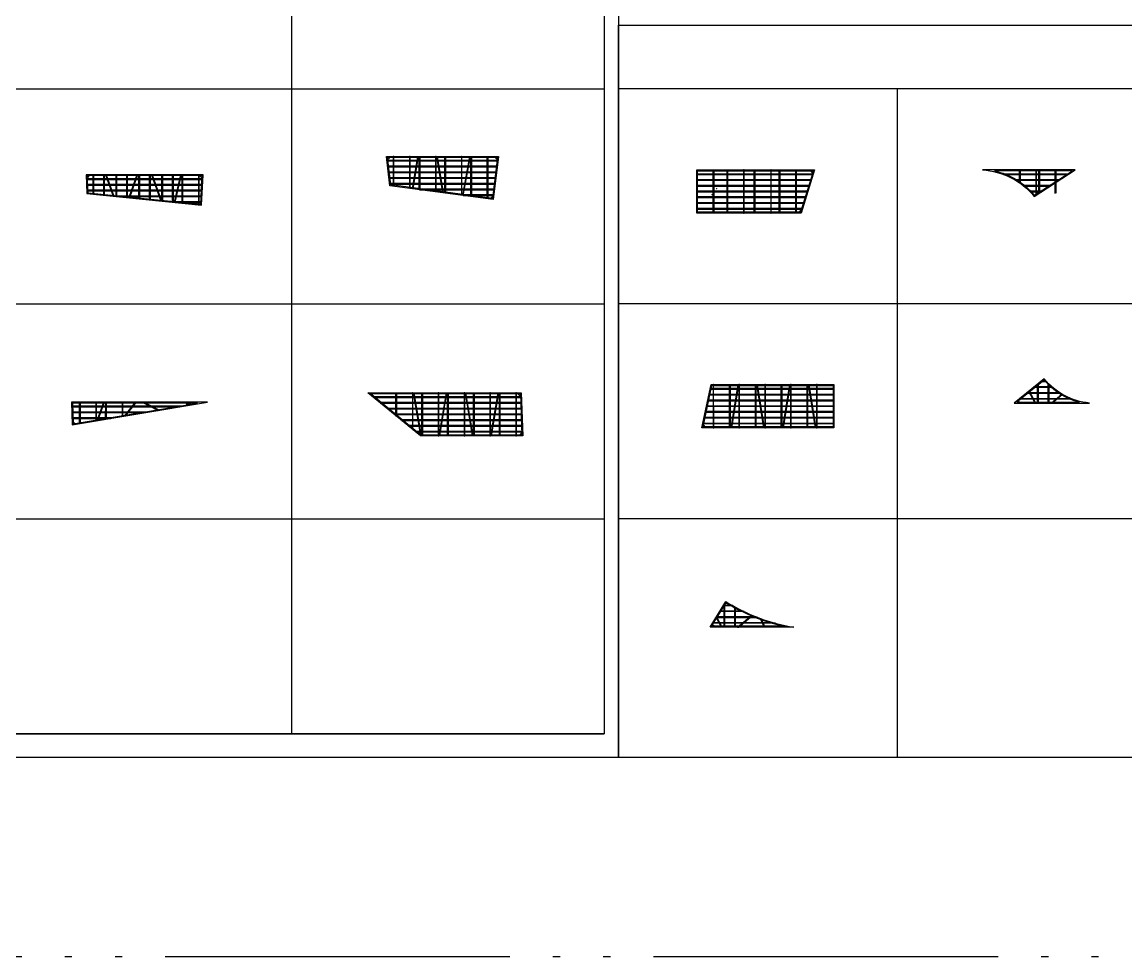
# Model space of a CAD drawing. Extents: x 1254079 to 1500931, y -102737 to 142253.
# Drawn here: x 1330956 to 1407834, y -102737 to -37649 of the extents above; entities that cross this region are included whole.
import ezdxf

# ---------------------------------------------------------------- set-up
doc = ezdxf.new("R2010")
doc.units = 0
doc.header["$LTSCALE"] = 1000
doc.header["$MEASUREMENT"] = 0
doc.linetypes.add('ACAD_ISO05W100', pattern=[34, 24, -3, 0.5, -3, 0.5, -3])
for name, color, linetype in [('14#槽钢', 3, 'Continuous'), ('DIM_MODI', 6, 'Continuous'), ('DOTE', 1, 'Continuous'), ('PUB_DIM', 3, 'Continuous'), ('W-STEEL_FRAME钢架', 3, 'Continuous'), ('W-STEEL_KEEL钢龙骨', 5, 'Continuous'), ('特殊段命名', 221, 'Continuous'), ('钢架', 90, 'Continuous')]:
    doc.layers.add(name, color=color, linetype=linetype)

msp = doc.modelspace()

# ---------------------------------------------------------------- linework, layer by layer
at = {"layer": '14#槽钢', "linetype": 'ACAD_ISO05W100'}
msp.add_lwpolyline([(1254079.4, 142253), (1500930.8, 142253), (1500930.8, -102736.6), (1254079.4, -102736.6)], close=True, dxfattribs=at)
at = {"layer": 'DIM_MODI'}
for points in [[(1284443.8, -42297.8), (1371490.4, -42297.8)], [(1284443.8, -57270.5), (1371490.4, -57270.5)], [(1284443.8, -72243.3), (1371490.4, -72243.3)], [(1284443.8, -87216.1), (1371490.4, -87216.1)]]:
    msp.add_lwpolyline(points, dxfattribs=at)
at = {"layer": 'DOTE'}
for points in [[(1356398.6, -47064), (1356556.1, -47064), (1356556.1, -47089.2), (1356443.3, -47187.6), (1356414, -47191.1)], [(1364063.5, -47064), (1363919.6, -47064), (1363919.6, -47092.2), (1364015.5, -47191.7), (1364047.5, -47195.6)], [(1335473.8, -48340.2), (1335616.3, -48340.2), (1335616.3, -48362.4), (1335503.2, -48462.9), (1335480, -48464.1)], [(1343505, -48340.7), (1343368.1, -48340.7), (1343368.1, -48374.2), (1343466.2, -48484), (1343497.7, -48485.6)], [(1386067, -48003.1), (1385899.8, -48003.1), (1385899.8, -48030.4), (1386012.7, -48177.6)], [(1363714.2, -49940.8), (1363729.4, -49814.9), (1363695.2, -49814.9), (1363592.8, -49899.5), (1363589.5, -49924.1)], [(1385169.2, -50887.1), (1385205.2, -50771.3), (1385172.5, -50771.3), (1385051.9, -50887.1)], [(1355200.7, -63520.6), (1355357.2, -63520.6), (1355343.8, -63614.8), (1355314.2, -63613.5)], [(1365668.4, -63519.5), (1365504.6, -63519.5), (1365504.6, -63546.1), (1365631, -63672.5), (1365673.7, -63670.9)], [(1334467.7, -64232.1), (1334476.1, -64232.1), (1334508.1, -64186), (1334508.1, -64177.9), (1334466, -64177.9)], [(1342657.1, -64177.9), (1342654.4, -64263.1), (1342429.7, -64300.5), (1342432.4, -64177.9)], [(1400225.5, -64113.9), (1400400.9, -64113.9), (1400400.9, -64098), (1400344.8, -64017.7)], [(1334510.3, -65617.2), (1334629.5, -65597.4), (1334629.5, -65578.7), (1334507.6, -65528.4)], [(1378380, -65831.3), (1378407.5, -65703.9), (1378421.5, -65703.9), (1378500.1, -65822.3), (1378500.1, -65831.3)], [(1365770.2, -66403.7), (1365764.8, -66250.2), (1365730.5, -66250.2), (1365626, -66383.5), (1365626, -66403.7)], [(1378973.7, -79719), (1379134.1, -79719), (1379134.1, -79694), (1379034.3, -79622)]]:
    msp.add_lwpolyline(points, close=True, dxfattribs=at)
at = {"layer": 'PUB_DIM'}
for p, q in [((1378996.4, -49645.1), (1379010.4, -49645.1)), ((1379003.4, -49638.1), (1379003.4, -49652.1)), ((1379307.2, -49245.1), (1379321.2, -49245.1)), ((1379314.2, -49238.1), (1379314.2, -49252.1))]:
    msp.add_line(p, q, dxfattribs=at)
at = {"layer": 'W-STEEL_FRAME钢架'}
for p, q in [((1335898.7, -49621.7), (1335898.7, -48282.5)), ((1335941.7, -48282.5), (1335941.7, -49626)), ((1336641.7, -49696.9), (1336641.7, -48282.5)), ((1336684.7, -48282.5), (1336684.7, -49701.3)), ((1337498.7, -49783.7), (1337498.7, -48282.5)), ((1337541.7, -48282.5), (1337541.7, -49788.1)), ((1338241.7, -49858.9), (1338241.7, -48282.5)), ((1338284.7, -48282.5), (1338284.7, -49863.3)), ((1339098.7, -49945.7), (1339098.7, -48282.5)), ((1339141.7, -48282.5), (1339141.7, -49950.1)), ((1339841.7, -50021), (1339841.7, -48282.5)), ((1339884.7, -48282.5), (1339884.7, -50025.3)), ((1340698.7, -50107.7), (1340698.7, -48282.5)), ((1340741.7, -48282.5), (1340741.7, -50112.1)), ((1341441.7, -50183), (1341441.7, -48282.5)), ((1341484.7, -48282.5), (1341484.7, -50187.3)), ((1401671.2, -64171.9), (1401671.2, -62872.5)), ((1401714.2, -62837.8), (1401714.2, -64171.9)), ((1402414.2, -64171.9), (1402414.2, -62795)), ((1402457.2, -62838.9), (1402457.2, -64171.9)), ((1379843.8, -79776.8), (1379844.5, -78216.2)), ((1379887.5, -78147.4), (1379886.8, -79776.9)), ((1380586.8, -79777.2), (1380587.4, -78356.5)), ((1380630.4, -78380.1), (1380629.8, -79777.2))]:
    msp.add_line(p, q, dxfattribs=at)
for points in [[(1356849.2, -49079.8), (1356849.2, -47006), (1356806.2, -47006), (1356806.2, -49074.1)], [(1357992.2, -49232.9), (1357992.2, -47006), (1357949.2, -47006), (1357949.2, -49227.1)], [(1358606.2, -49315.1), (1358606.2, -47006), (1358649.2, -47006), (1358649.2, -49320.9)], [(1359792.2, -49474), (1359792.2, -47006), (1359749.2, -47006), (1359749.2, -49468.2)], [(1360406.2, -49556.2), (1360406.2, -47006), (1360449.2, -47006), (1360449.2, -49562)], [(1361592.2, -49715.1), (1361592.2, -47006), (1361549.2, -47006), (1361549.2, -49709.3)], [(1362206.2, -49797.3), (1362206.2, -47006), (1362249.2, -47006), (1362249.2, -49803.1)], [(1363349.2, -49950.4), (1363349.2, -47006), (1363392.2, -47006), (1363392.2, -49956.1)], [(1342096.4, -50249.3), (1342096.4, -48283.1), (1342139.4, -48283.1), (1342139.4, -50253.6)], [(1343282.4, -50369.4), (1343282.4, -48283.1), (1343239.4, -48283.1), (1343239.4, -50365)], [(1400416.1, -48829), (1400416.1, -47945.1), (1400459.1, -47945.1), (1400459.1, -48859)], [(1401602.1, -49689), (1401602.1, -47945.1), (1401559.1, -47945.1), (1401559.1, -49716.7)], [(1401764, -49584.5), (1401764, -47945.1), (1401807, -47945.1), (1401807, -49556.7)], [(1402907, -49584.5), (1402907, -47945.1), (1402950, -47945.1), (1402950, -49556.7)], [(1334955.1, -65602.1), (1334956.4, -64119.9), (1334999.4, -64119.9), (1334998.1, -65594.9)], [(1336142.4, -65404.6), (1336142.4, -64119.9), (1336099.4, -64119.9), (1336099.4, -65411.8)], [(1336777.7, -65299), (1336778.7, -64119.9), (1336821.7, -64119.9), (1336820.7, -65291.9)], [(1337964.7, -65101.7), (1337964.7, -64119.9), (1337921.7, -64119.9), (1337921.7, -65108.8)]]:
    msp.add_lwpolyline(points, dxfattribs=at)
for points in [[(1379098.5, -47945.1), (1379141.5, -47945.1), (1379141.5, -50945.1), (1379098.5, -50945.1)], [(1380051.2, -47945.1), (1380094.2, -47945.1), (1380094.2, -50945.1), (1380051.2, -50945.1)], [(1381237.2, -47945.1), (1381194.2, -47945.1), (1381194.2, -50945.1), (1381237.2, -50945.1)], [(1381951.2, -47945.1), (1381994.2, -47945.1), (1381994.2, -50945.1), (1381951.2, -50945.1)], [(1383137.2, -47945.1), (1383094.2, -47945.1), (1383094.2, -50945.1), (1383137.2, -50945.1)], [(1383693.2, -47945.1), (1383736.2, -47945.1), (1383736.2, -50945.1), (1383693.2, -50945.1)], [(1384836.2, -47945.1), (1384879.2, -47945.1), (1384879.2, -50945.1), (1384836.2, -50945.1)], [(1379082.6, -65889.2), (1379125.6, -65889.2), (1379119.9, -62889.7), (1379076.9, -62889.7)], [(1380268.6, -65889.2), (1380225.6, -65889.2), (1380224.8, -62889.3), (1380267.8, -62889.3)], [(1380882.6, -65889.2), (1380925.6, -65889.2), (1380925.6, -62889.2), (1380882.6, -62889.2)], [(1382068.6, -65889.2), (1382025.6, -65889.2), (1382025.6, -62889.2), (1382068.6, -62889.2)], [(1382682.6, -65889.2), (1382725.6, -65889.2), (1382725.6, -62889.2), (1382682.6, -62889.2)], [(1383868.6, -65889.2), (1383825.6, -65889.2), (1383825.6, -62889.2), (1383868.6, -62889.2)], [(1384482.6, -65889.2), (1384525.6, -65889.2), (1384525.6, -62889.2), (1384482.6, -62889.2)], [(1385668.6, -65889.2), (1385625.6, -65889.2), (1385625.6, -62889.2), (1385668.6, -62889.2)], [(1386282.6, -65889.2), (1386325.6, -65889.2), (1386325.6, -62889.2), (1386282.6, -62889.2)], [(1356995.4, -63462), (1357038.4, -63462), (1357032.8, -65075.7), (1356989.8, -65075.7)], [(1358181.4, -63462), (1358138.4, -63462), (1358137.7, -66014), (1358180.7, -66014)], [(1358795.4, -63462), (1358838.4, -63462), (1358838.4, -66462), (1358795.4, -66462)], [(1359981.4, -63462), (1359938.4, -63462), (1359938.4, -66462), (1359981.4, -66462)], [(1360595.4, -63462), (1360638.4, -63462), (1360638.4, -66462), (1360595.4, -66462)], [(1361781.4, -63462), (1361738.4, -63462), (1361738.4, -66462), (1361781.4, -66462)], [(1362395.4, -63462), (1362438.4, -63462), (1362438.4, -66462), (1362395.4, -66462)], [(1363581.4, -63462), (1363538.4, -63462), (1363538.4, -66462), (1363581.4, -66462)], [(1364195.4, -63462), (1364238.4, -63462), (1364238.4, -66462), (1364195.4, -66462)], [(1365381.4, -63462), (1365338.4, -63462), (1365338.4, -66462), (1365381.4, -66462)]]:
    msp.add_lwpolyline(points, close=True, dxfattribs=at)
at = {"layer": 'W-STEEL_KEEL钢龙骨'}
for p, q in [((1364095.4, -47282.5), (1356366, -47277.5)), ((1356370.8, -47317.5), (1364090.5, -47322.5)), ((1364046.8, -47682.5), (1356414.3, -47677.5)), ((1356419.1, -47717.5), (1364041.9, -47722.5)), ((1363997.7, -48087), (1356463.9, -48087.6)), ((1356468.7, -48127.6), (1363992.8, -48127)), ((1386058.4, -48225.9), (1377942.6, -48226.8)), ((1377942.6, -48265.4), (1386046.1, -48265.4)), ((1377942.6, -48266.8), (1386045.9, -48265.9)), ((1403869.6, -48226.1), (1399237.4, -48226.6)), ((1399343.1, -48265.4), (1403808.7, -48265.4)), ((1399346.2, -48266.6), (1403807.6, -48266.2)), ((1343552, -48562.8), (1335427.3, -48562.8)), ((1335429.3, -48602.8), (1343550, -48602.8)), ((1343532.4, -48963.3), (1335447.5, -48964.1)), ((1335449.5, -49004.1), (1343530.4, -49003.3)), ((1363949.7, -48482.4), (1356511, -48477.5)), ((1356515.8, -48517.6), (1363944.8, -48522.4)), ((1363900.5, -48887), (1356560.5, -48887.6)), ((1356565.3, -48927.6), (1363895.7, -48927)), ((1385933.8, -48626), (1377942.6, -48626.8)), ((1377942.6, -48666.8), (1385921.4, -48666)), ((1385809.6, -49025), (1377942.6, -49025.2)), ((1377942.6, -49065.2), (1385797.2, -49065)), ((1403249.4, -48626.2), (1400098, -48626.5)), ((1400165.1, -48666.5), (1403187.4, -48666.2)), ((1402629.3, -49026.3), (1400683, -49026.5)), ((1400732.8, -49066.5), (1402567.3, -49066.3)), ((1343512.9, -49362.3), (1335467.5, -49362.6)), ((1335469.5, -49402.6), (1343510.9, -49402.3)), ((1343491.8, -49762.3), (1337289.3, -49762.5)), ((1337684.2, -49802.5), (1343489.8, -49802.3)), ((1363852.5, -49282.4), (1358334.4, -49278.7)), ((1358634.5, -49318.9), (1363847.7, -49322.3)), ((1363803.4, -49687), (1361383.9, -49687.2)), ((1361682.4, -49727.1), (1363798.5, -49727)), ((1385685, -49425.2), (1377942.6, -49425.2)), ((1377942.6, -49465.2), (1385672.6, -49465.2)), ((1385560.6, -49825), (1377942.6, -49825.3)), ((1377942.6, -49865.3), (1385548.1, -49865)), ((1402009.2, -49426.3), (1401130.3, -49426.4)), ((1401169.6, -49466.4), (1401947.1, -49466.4)), ((1343471.7, -50162.3), (1341238.4, -50162.4)), ((1341633.3, -50202.4), (1343469.7, -50202.3)), ((1385435.9, -50225.3), (1377942.6, -50225.5)), ((1377942.6, -50265.5), (1385423.5, -50265.3)), ((1385311.5, -50625.1), (1377942.6, -50625.3)), ((1377942.6, -50665.3), (1385299, -50665.1)), ((1402317.7, -62691.9), (1401894.9, -62691.9)), ((1401944.5, -62651.9), (1402281.8, -62651.9)), ((1365734.3, -63743.7), (1355382.6, -63744.2)), ((1355431.5, -63784.2), (1365735.7, -63783.6)), ((1378802.3, -63599.9), (1387495.5, -63608.7)), ((1387495.5, -63568.7), (1378811, -63559.9)), ((1378886.2, -63211.6), (1387495.5, -63211.1)), ((1387495.5, -63171.1), (1378894.8, -63171.6)), ((1387495.5, -63608.9), (1379919.9, -63608.4)), ((1379963.5, -63568.4), (1387495.5, -63568.9)), ((1387495.5, -63208), (1380401.1, -63210.7)), ((1380450.1, -63170.6), (1387495.5, -63168)), ((1400900.7, -63494.5), (1403277, -63494.2)), ((1403276.3, -63493.7), (1400900.9, -63494.3)), ((1403214.3, -63454.2), (1400950.2, -63454.5)), ((1400950.5, -63454.3), (1403213.6, -63453.8)), ((1402730.5, -63092.8), (1401398.4, -63092.7)), ((1402682.3, -63051), (1401451.7, -63049.7)), ((1342173.7, -64401.9), (1334414.9, -64401.9)), ((1334416.1, -64441.9), (1341933.1, -64441.9)), ((1365748.4, -64141.6), (1355856.5, -64131.7)), ((1355905.5, -64171.7), (1365749.8, -64181.6)), ((1365762.5, -64542.6), (1356360.7, -64543.8)), ((1387495.5, -64409.2), (1378627.6, -64409.2)), ((1378636.3, -64369.2), (1387495.5, -64369.2)), ((1387495.5, -64009.5), (1378713.5, -64011.5)), ((1378713.5, -64011.2), (1387495.5, -64010.1)), ((1378722.1, -63971.5), (1387495.5, -63969.5)), ((1387495.5, -63970.1), (1378722.2, -63971.2)), ((1404080.2, -63893.1), (1400406.7, -63893.1)), ((1400456.3, -63853.1), (1403978.5, -63853.1)), ((1339767.7, -64801.9), (1334427.2, -64801.9)), ((1334428.4, -64841.9), (1339527.2, -64841.9)), ((1337377, -65199.4), (1334439.4, -65199)), ((1334440.7, -65239), (1337136.6, -65239.3)), ((1356409.6, -64583.8), (1365764, -64582.6)), ((1365776.6, -64942), (1356847.8, -64942)), ((1356896.8, -64982), (1365778.1, -64982)), ((1365790.8, -65341.8), (1357334.5, -65339.9)), ((1387495.5, -65210.7), (1378454.2, -65212.8)), ((1378454.2, -65212.4), (1387495.5, -65211.3)), ((1378462.8, -65172.8), (1387495.5, -65170.7)), ((1387495.5, -65171.3), (1378462.9, -65172.4)), ((1378543.1, -64800.9), (1387495.5, -64809.9)), ((1387495.5, -64769.9), (1378551.7, -64760.9)), ((1387495.5, -64810.1), (1379919.9, -64809.6)), ((1379963.5, -64769.6), (1387495.5, -64770.1)), ((1357383.5, -65379.9), (1365792.2, -65381.8)), ((1365804.9, -65742.3), (1357832.8, -65742.8)), ((1357876.3, -65782.8), (1365806.3, -65782.3)), ((1387495.5, -65610.4), (1378368.3, -65610.4)), ((1378377, -65570.4), (1387495.5, -65570.4)), ((1365819.1, -66143.3), (1358314, -66140.6)), ((1358363, -66180.6), (1365820.5, -66183.3)), ((1380491, -78297.1), (1379794.1, -78296.8)), ((1379819.1, -78256.8), (1380455.1, -78257.1)), ((1379292.7, -79099.1), (1382191.5, -79100)), ((1382190.2, -79099.5), (1379292.9, -79098.9)), ((1382088, -79060), (1379317.7, -79059.1)), ((1379317.9, -79058.9), (1382086.7, -79059.5)), ((1381253.7, -78698.3), (1379543.7, -78697.5)), ((1381167.3, -78656.8), (1379570.6, -78654.4)), ((1383422, -79499.6), (1379043.6, -79497.7)), ((1379068.6, -79457.7), (1383276.8, -79459.6))]:
    msp.add_line(p, q, dxfattribs=at)
at = {"layer": '特殊段命名'}
for points in [[(1283443.8, 1620.5), (1372490.4, 1620.5), (1372490.4, -88861.8), (1283443.8, -88861.8)], [(1284443.8, 620.5), (1371490.4, 620.5), (1371490.4, -87216.1), (1284443.8, -87216.1)]]:
    msp.add_lwpolyline(points, close=True, dxfattribs=at)
msp.add_lwpolyline([(1349728.8, 620.5), (1349728.8, -87216.1)], dxfattribs=at)
at = {"layer": '钢架'}
for points in [[(1372490.4, -37868.8), (1450385, -37868.8), (1450385, -88861.8), (1372490.4, -88861.8)], [(1356333.2, -47006), (1364128.9, -47006), (1363764.7, -50006), (1356579.4, -49043.7)], [(1356398.6, -47064), (1364063.5, -47064), (1363714.2, -49940.8), (1356631.6, -48992.2)], [(1343565.9, -48282.7), (1335412.9, -48282.2), (1335477.3, -49579), (1343460.4, -50387.4)], [(1343505, -48340.7), (1335473.8, -48340.2), (1335532.8, -49526.3), (1343405.6, -50323.5)], [(1377942.6, -50945.1), (1377942.6, -47945.1), (1386145.8, -47945.1), (1385211.9, -50945.1)], [(1378000.6, -50887.1), (1378000.6, -48003.1), (1386067, -48003.1), (1385169.2, -50887.1)], [(1387495.5, -62889.3), (1387495.5, -65889.3), (1378308.1, -65889.3), (1378955.7, -62889.3)], [(1387437.5, -62947.3), (1387437.5, -65831.3), (1378380, -65831.3), (1379002.5, -62947.3)], [(1365724.4, -63461.5), (1365830.3, -66461.7), (1358707.6, -66462.3), (1355038.1, -63462.7)], [(1365668.4, -63519.5), (1365770.2, -66403.7), (1358728.3, -66404.3), (1355200.7, -63520.6)], [(1334454.4, -65685.3), (1343869.6, -64119.9), (1334406.2, -64119.9)], [(1334510.3, -65617.2), (1343167.2, -64177.9), (1334466, -64177.9)]]:
    msp.add_lwpolyline(points, close=True, dxfattribs=at)
for points in [[(1372490.4, -42262.5), (1450385, -42262.5)], [(1391900.7, -42262.5), (1391900.7, -88861.8)], [(1358147.3, -49253.7), (1358515.9, -47006)], [(1358189.9, -49259.4), (1358559.4, -47006)], [(1360253.8, -49535.8), (1359838.9, -47006)], [(1360298.3, -49541.8), (1359882.5, -47006)], [(1362119, -47006), (1361621.6, -49719)], [(1362162.7, -47006), (1361664.3, -49724.7)], [(1335898.7, -48282.4), (1335941.7, -48282.4)], [(1336641.7, -48282.5), (1336684.7, -48282.5)], [(1336774, -48282.5), (1337303.1, -49763.9)], [(1336819.6, -48282.4), (1337350.4, -49768.7)], [(1337498.7, -48282.5), (1337541.7, -48282.5)], [(1338241.7, -48282.5), (1338284.7, -48282.5)], [(1338959.2, -48282.4), (1338390.7, -49874)], [(1339004.8, -48282.5), (1338434.8, -49878.5)], [(1339098.7, -48282.5), (1339141.7, -48282.5)], [(1339841.7, -48282.5), (1339884.7, -48282.5)], [(1339974, -48282.5), (1340601.5, -50039.6)], [(1340019.6, -48282.4), (1340648.9, -50044.4)], [(1340698.7, -48282.5), (1340741.7, -48282.5)], [(1341441.7, -48282.6), (1341484.7, -48282.6)], [(1341994.7, -48282.4), (1341550.4, -50194)], [(1342038.8, -48282.6), (1341593.6, -50198.3)], [(1342096.4, -48282.6), (1342139.4, -48282.6)], [(1343239.4, -48283.1), (1343289.4, -48283.1)], [(1372490.4, -57235.2), (1450385, -57235.2)], [(1380807.3, -62889.2), (1380315.3, -65889.2)], [(1380850.9, -62889.2), (1380358.9, -65889.2)], [(1382100.3, -62889.2), (1382592.3, -65889.2)], [(1382143.8, -62889.2), (1382635.9, -65889.2)], [(1384407.3, -62889.2), (1383915.3, -65889.2)], [(1384450.9, -62889.2), (1383958.9, -65889.2)], [(1385700.3, -62889.2), (1386192.3, -65889.2)], [(1385743.8, -62889.2), (1386235.9, -65889.2)], [(1358720.1, -66462), (1358228.1, -63462)], [(1358763.7, -66462), (1358271.7, -63462)], [(1360013.1, -66462), (1360505.1, -63462)], [(1360056.7, -66462), (1360548.7, -63462)], [(1362320.1, -66462), (1361828.1, -63462)], [(1362363.7, -66462), (1361871.7, -63462)], [(1363613.1, -66462), (1364105.1, -63462)], [(1363656.7, -66462), (1364148.7, -63462)], [(1401503.6, -64171.9), (1401069.1, -63358.5)], [(1401552.3, -64171.9), (1401103.1, -63331)], [(1402615.7, -64171.9), (1403361.1, -63545.5)], [(1402682.5, -64171.9), (1403400.4, -63568.7)], [(1336190.2, -65396.7), (1336657.8, -64119.9)], [(1336235, -65389.3), (1336704.5, -64119.9)], [(1338842, -64119.9), (1338070.2, -65084.1)], [(1338897.1, -64119.9), (1338133.8, -65073.6)], [(1339331.2, -64119.9), (1340445.9, -64689.1)], [(1339425.7, -64119.9), (1340517.2, -64677.3)], [(1372490.4, -72208), (1450385, -72208)], [(1379676.2, -79776.8), (1379304.5, -79080.3)], [(1379724.9, -79776.8), (1379330.8, -79038.2)], [(1380788.3, -79777.3), (1381787.9, -78938)], [(1380855.1, -79777.3), (1381832.5, -78956.7)], [(1382367.1, -79165.6), (1382629.6, -79777)], [(1380788.3, -79777.3), (1380855.1, -79777.3)], [(1382422.5, -79185.7), (1382676.4, -79777)]]:
    msp.add_lwpolyline(points, dxfattribs=at)
for points in [[(1397841.4, -47945.1, -0.209912), (1401453.5, -49784.8), (1404305.2, -47945.1)], [(1398671.7, -48003.1, -0.1648427), (1401465.3, -49708.1), (1404108.3, -48003.1)], [(1405287, -64171.9, -0.2028467), (1402144.9, -62490.2), (1400061.3, -64171.9)], [(1404593.4, -64113.9, -0.1606438), (1402136.5, -62571.5), (1400225.5, -64113.9)], [(1379979.8, -77999.7, 0.1000239), (1384713.5, -79777), (1378869.1, -79777)], [(1379998.3, -78079.5, 0.0865126), (1384086, -79719), (1378973.7, -79719)]]:
    msp.add_lwpolyline(points, format="xyb", close=True, dxfattribs=at)

doc.saveas('drawing.dxf')
